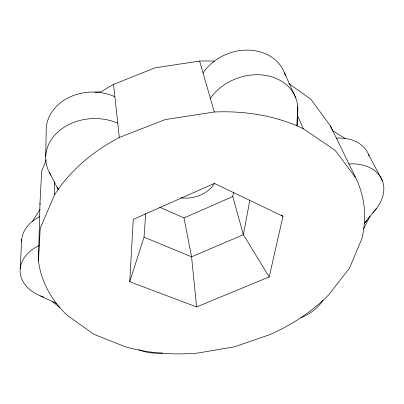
<?xml version="1.0" encoding="UTF-8"?>
<svg xmlns="http://www.w3.org/2000/svg" width="404" height="404" viewBox="0 0 404 404"><rect width="100%" height="100%" fill="white"/><g stroke="black" fill="none" stroke-linecap="round" stroke-linejoin="round"><path stroke-width="0.61" d="M288.845 83.552L310.888 99.283L330.437 125.982L355.697 177.76A168.907 121.195 -11.9 0 1 363.59 202.959L364.342 208.075L364.549 213.267A168.907 121.195 -11.9 0 1 361.792 238.936L349.374 268.352L328.735 294.804A165.307 118.584 -12.2 0 1 269.65 334.709L234.512 346.809L197.733 353.061A165.307 118.584 -12.2 0 1 125.639 346.91L93.758 334.224L67.195 315.272A165.307 118.584 -12.2 0 1 38.451 261.04L40.213 228.386L54.52 194.905L54.57 181.795M45.713 156.202L46.238 128.639A46.147 37.814 -1.2 0 1 114.877 96.733M38.451 261.04L39.986 203.151L41.647 171.276L46.319 159.737M297.692 106.378L297.006 125.871L297.379 115.16A48.657 39.274 -20.9 0 0 266.903 75.644A48.657 39.274 -20.9 0 0 210.358 98.308M20.2 268.695L21.725 239.446M129.719 281.755L133.285 219.362L214.367 183.421L282.987 216.281L269.195 276.922L196.602 306.929L129.719 281.755L144.036 237.153L145.718 213.428M269.195 276.922L243.38 234.709L232.76 196.586L233.482 192.269M249.844 199.995L243.38 234.709L191.577 256.818L144.036 237.153M363.746 228.735L370.064 215.963M32.547 221.21L40.102 209.282M366.756 220.19L364.307 223.589L376.467 208.494M367.807 218.736L368.509 217.766M159.752 207.237L184.002 217.933L232.76 196.586M94.93 92.107L101.121 91.844A151.672 116.317 -12.2 0 1 113.534 84.411L155.005 67.827L199.637 61.07A151.672 116.317 -12.2 0 1 214.453 61.145M54.52 194.905A165.307 118.584 -12.2 0 1 119.321 137.461L165.115 119.609L214.297 111.994A165.307 118.584 -12.2 0 1 303.323 128.745L335.214 150.419L355.697 177.76M40.673 295.991L56.565 303.581M345.162 138.436L332.649 130.785A151.672 116.317 -12.2 0 0 330.437 125.982M52.293 301.334L59.888 307.636M281.543 215.074L282.987 216.281M368.63 154.687L382.315 180.558M49.48 172.7L58.146 189.441L57.307 187.203M284.542 72.998L295.728 97.945M297.379 115.16L303.323 128.745M199.637 61.07L214.297 111.994M184.002 217.933L191.577 256.818L196.602 306.929M113.534 84.411L119.321 137.461M336.345 138.092A42.051 30.684 -23.5 0 1 369.049 155.843M348.955 163.938A43.89 30.951 -22.8 0 1 374.543 210.843M373.72 211.762A43.89 30.951 -22.8 0 1 372.862 212.671M40.132 204.288A151.672 116.317 -12.2 0 1 39.986 203.151M203.04 72.892A46.399 38.532 -21.8 0 1 248.581 50.121A46.399 38.532 -21.8 0 1 285.325 75.296M21.624 241.85A41.405 29.835 -1.5 0 1 39.627 216.701M43.536 297.056A43.188 30.058 -2.2 0 1 38.86 245.607M322.953 300.026A38.84 25.225 -16.3 0 1 300.975 317.771M50.96 175.21A48.369 38.511 -2.2 0 1 60.55 129.77A48.369 38.511 -2.2 0 1 117.766 123.205M162.61 352.96A38.532 24.912 -8.9 0 1 138.825 349.702M214.625 183.179A29.189 22.685 -12.2 0 1 180.558 197.773"/></g></svg>
